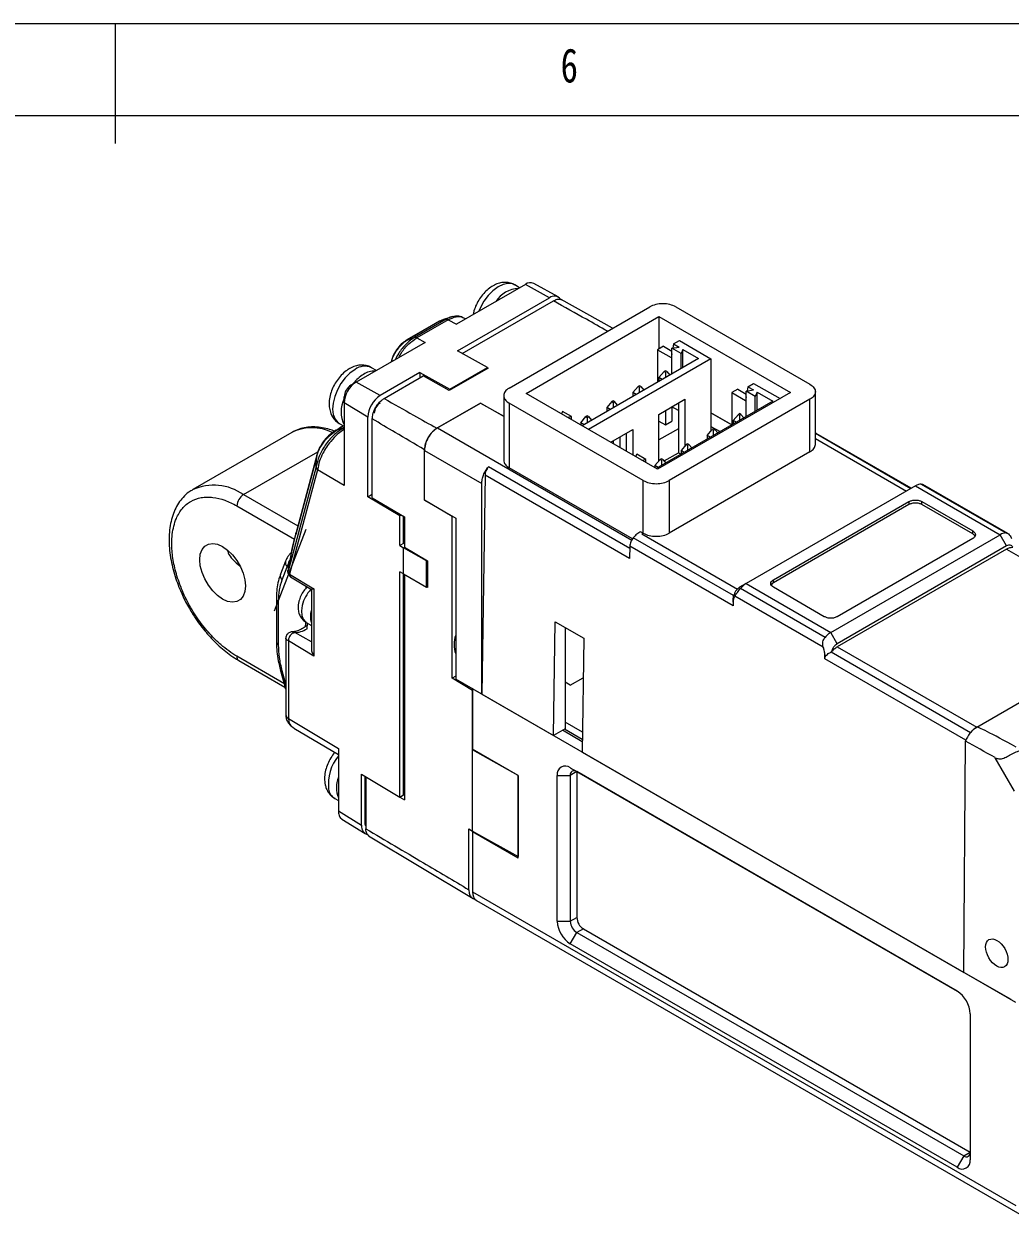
# Paper-space layout '시트2-ENG' of a CAD drawing. Header units: inches. Extents: x 0.2 to 16.3, y 0.2 to 11.5.
# Drawn here: x 10.04 to 12.149, y 8.952 to 11.496 of the extents above; entities that cross this region are included whole.
import ezdxf

# ---------------------------------------------------------------- set-up
doc = ezdxf.new("R2010")
doc.units = ezdxf.units.IN
doc.header["$MEASUREMENT"] = 0
doc.linetypes.add('CENTERX2', pattern=[0.8, 0.5, -0.1, 0.1, -0.1])
doc.layers.add('CENTER_LINE', color=7, linetype='CENTERX2')
doc.styles.add('SLDTEXTSTYLE3', font='TXT', dxfattribs={"width": 0.75})

psp = doc.layouts.new('시트2-ENG')

# ---------------------------------------------------------------- linework, layer by layer
at = {"color": 7, "linetype": 'Continuous', "lineweight": 18}
for p, q in [((16.3386, 11.4961), (0.1969, 11.4961)), ((10.2362, 11.2402), (10.2362, 11.4961)), ((16.1516, 11.2992), (0.3937, 11.2992)), ((11.1825, 10.9124), (11.1303, 10.9411)), ((11.1125, 10.9391), (10.9651, 10.854)), ((11.1001, 10.932), (11.0899, 10.9379)), ((11.164, 10.9104), (11.1125, 10.9391)), ((10.9677, 10.7971), (11.164, 10.9104)), ((10.9775, 10.7917), (11.1723, 10.9041)), ((11.0777, 10.7176), (11.3784, 10.8911)), ((11.2989, 10.8453), (11.1888, 10.9066)), ((11.434, 10.8911), (11.7208, 10.7256)), ((10.9428, 10.8646), (10.8757, 10.8258)), ((10.9477, 10.8637), (10.8807, 10.825)), ((10.9428, 10.8646), (10.929, 10.8603)), ((10.9511, 10.8685), (10.9376, 10.864)), ((10.9477, 10.8637), (10.9651, 10.854)), ((10.9565, 10.8703), (10.9527, 10.869)), ((10.9845, 10.8653), (10.9796, 10.868)), ((11.1139, 10.7063), (11.3978, 10.8703)), ((11.3978, 10.8703), (11.679, 10.7079)), ((11.3978, 10.8703), (11.3978, 10.8011)), ((10.9264, 10.8592), (10.8591, 10.8203)), ((10.929, 10.8603), (10.8619, 10.8216)), ((10.9341, 10.8628), (10.9261, 10.859)), ((10.898, 10.8153), (10.7506, 10.7302)), ((10.8619, 10.8216), (10.8757, 10.8258)), ((10.8807, 10.825), (10.898, 10.8153)), ((11.4292, 10.812), (11.4417, 10.8192)), ((11.4417, 10.8192), (11.5092, 10.7803)), ((11.0318, 10.7615), (10.9677, 10.7971)), ((11.4076, 10.8068), (11.3951, 10.7995)), ((11.3951, 10.7995), (11.4243, 10.7827)), ((11.3951, 10.7995), (11.3951, 10.7304)), ((11.4076, 10.8068), (11.4256, 10.7964)), ((11.4256, 10.7906), (11.4243, 10.7827)), ((11.4256, 10.8028), (11.441, 10.8052)), ((11.4452, 10.7915), (11.4256, 10.8028)), ((11.4256, 10.7481), (11.4256, 10.8028)), ((11.4292, 10.812), (11.4277, 10.8031)), ((11.4292, 10.812), (11.441, 10.8052)), ((11.4493, 10.8003), (11.4452, 10.7915)), ((11.4452, 10.7594), (11.4452, 10.7915)), ((11.4493, 10.8003), (11.4827, 10.7811)), ((11.4493, 10.7618), (11.4493, 10.8003)), ((10.8267, 10.7773), (10.8254, 10.7734)), ((10.8263, 10.7739), (10.8268, 10.7755)), ((11.4827, 10.7811), (11.2336, 10.6372)), ((11.5092, 10.7803), (11.2475, 10.6292)), ((11.5092, 10.7803), (11.5092, 10.626)), ((10.7939, 10.7552), (10.7836, 10.7611)), ((10.887, 10.7505), (10.8021, 10.7015)), ((10.8104, 10.6952), (10.894, 10.7434)), ((10.887, 10.7505), (10.951, 10.7149)), ((10.887, 10.7505), (10.887, 10.7394)), ((10.9496, 10.7121), (10.894, 10.7434)), ((11.0331, 10.7603), (10.9496, 10.7121)), ((10.951, 10.7149), (11.0318, 10.7615)), ((11.0318, 10.7615), (11.0318, 10.7595)), ((11.0318, 10.7611), (11.0331, 10.7603)), ((11.3978, 10.7401), (11.409, 10.7529)), ((11.4048, 10.7361), (11.3978, 10.7401)), ((11.3978, 10.7401), (11.3978, 10.732)), ((11.4118, 10.7545), (11.409, 10.7529)), ((11.409, 10.7529), (11.4118, 10.7513)), ((11.4145, 10.7529), (11.4118, 10.7545)), ((11.4118, 10.7513), (11.4145, 10.7529)), ((11.4118, 10.7513), (11.4118, 10.7401)), ((11.4145, 10.7529), (11.421, 10.7454)), ((10.7506, 10.7302), (10.7394, 10.7236)), ((10.8021, 10.7015), (10.7506, 10.7302)), ((10.951, 10.7149), (10.951, 10.7129)), ((11.3422, 10.7079), (11.3533, 10.7208)), ((11.3561, 10.7224), (11.3533, 10.7208)), ((11.3533, 10.7208), (11.3561, 10.7192)), ((11.3589, 10.7208), (11.3561, 10.7224)), ((11.3561, 10.7192), (11.3589, 10.7208)), ((11.3561, 10.7079), (11.3561, 10.7192)), ((11.3589, 10.7208), (11.3654, 10.7133)), ((11.5663, 10.7152), (11.5537, 10.7079)), ((11.5663, 10.7152), (11.5843, 10.7047)), ((11.5843, 10.7112), (11.5997, 10.7136)), ((11.6039, 10.6999), (11.5843, 10.7112)), ((11.5843, 10.6565), (11.5843, 10.7112)), ((11.5879, 10.7204), (11.5864, 10.7115)), ((11.5879, 10.7204), (11.6004, 10.7276)), ((11.5879, 10.7204), (11.5997, 10.7136)), ((11.6004, 10.7276), (11.6567, 10.6951)), ((10.725, 10.6859), (10.7252, 10.6989)), ((10.725, 10.6859), (10.725, 10.5091)), ((10.7756, 10.6557), (10.725, 10.6859)), ((10.9232, 10.6317), (11.0164, 10.6856)), ((11.0164, 10.6854), (10.9246, 10.6324)), ((11.0164, 10.6856), (11.0662, 10.6576)), ((11.0164, 10.6854), (11.0164, 10.6856)), ((11.0662, 10.6567), (11.0164, 10.6854)), ((11.0662, 10.7016), (11.0662, 10.5633)), ((11.3644, 10.5199), (11.0777, 10.6854)), ((11.0777, 10.6854), (11.0777, 10.5472)), ((11.3951, 10.544), (11.1139, 10.7063)), ((11.2976, 10.6886), (11.2865, 10.6758)), ((11.3004, 10.6903), (11.2976, 10.6886)), ((11.2976, 10.6886), (11.3004, 10.687)), ((11.3032, 10.6886), (11.3004, 10.6903)), ((11.3004, 10.687), (11.3032, 10.6886)), ((11.3004, 10.687), (11.3004, 10.6758)), ((11.3097, 10.6811), (11.3032, 10.6886)), ((11.3491, 10.7039), (11.3422, 10.7079)), ((11.3422, 10.7079), (11.3422, 10.6999)), ((11.6414, 10.6895), (11.3923, 10.5456)), ((11.679, 10.7079), (11.3951, 10.544)), ((11.3978, 10.6613), (11.4535, 10.6935)), ((11.7208, 10.6935), (11.4201, 10.5199)), ((11.4396, 10.6854), (11.4396, 10.6308)), ((11.4535, 10.6935), (11.4535, 10.5938)), ((11.5537, 10.7079), (11.583, 10.6911)), ((11.5537, 10.7079), (11.5537, 10.6388)), ((11.5843, 10.699), (11.583, 10.6911)), ((11.608, 10.7087), (11.6039, 10.6999)), ((11.6039, 10.6678), (11.6039, 10.6999)), ((11.608, 10.7087), (11.6414, 10.6895)), ((11.608, 10.6702), (11.608, 10.7087)), ((11.7208, 10.581), (11.7208, 10.6935)), ((11.7323, 10.5961), (11.7323, 10.7095)), ((11.1918, 10.6678), (11.1894, 10.6627)), ((11.2114, 10.6565), (11.1918, 10.6678)), ((11.2934, 10.6718), (11.2865, 10.6758)), ((11.2865, 10.6758), (11.2865, 10.6678)), ((11.3978, 10.5617), (11.3978, 10.6613)), ((11.4118, 10.6694), (11.4118, 10.6388)), ((11.4396, 10.6693), (11.4257, 10.6774)), ((11.4257, 10.6774), (11.4257, 10.6468)), ((11.5537, 10.6388), (11.5092, 10.6645)), ((11.5092, 10.6645), (11.5537, 10.6388)), ((11.5565, 10.6485), (11.5677, 10.6613)), ((11.5704, 10.6629), (11.5677, 10.6613)), ((11.5677, 10.6613), (11.5704, 10.6597)), ((11.5732, 10.6613), (11.5704, 10.6629)), ((11.5704, 10.6597), (11.5732, 10.6613)), ((11.5704, 10.6597), (11.5704, 10.6485)), ((11.5732, 10.6613), (11.5797, 10.6538)), ((10.7147, 10.6418), (10.725, 10.6359)), ((10.7756, 10.4852), (10.7756, 10.6557)), ((10.7853, 10.4827), (10.7853, 10.6516)), ((11.2026, 10.6551), (11.2114, 10.6565)), ((11.2114, 10.65), (11.2114, 10.6565)), ((11.2308, 10.6436), (11.2419, 10.6565)), ((11.2378, 10.6396), (11.2308, 10.6436)), ((11.2308, 10.6436), (11.2308, 10.6388)), ((11.2447, 10.6581), (11.2419, 10.6565)), ((11.2419, 10.6565), (11.2447, 10.6549)), ((11.2475, 10.6565), (11.2447, 10.6581)), ((11.2447, 10.6549), (11.2475, 10.6565)), ((11.2447, 10.6549), (11.2447, 10.6437)), ((11.2475, 10.6565), (11.254, 10.649)), ((11.3978, 10.6468), (11.4118, 10.6388)), ((11.4118, 10.6388), (11.4257, 10.6468)), ((11.5092, 10.6356), (11.5287, 10.6244)), ((11.5635, 10.6445), (11.5565, 10.6485)), ((11.5565, 10.6485), (11.5565, 10.6404)), ((10.6131, 10.6227), (10.4015, 10.5006)), ((10.6141, 10.6233), (10.6131, 10.6227)), ((10.7218, 10.6313), (10.7088, 10.6273)), ((11.2948, 10.6019), (11.3422, 10.6292)), ((11.3143, 10.6131), (11.3143, 10.5906)), ((11.3282, 10.6211), (11.3282, 10.5826)), ((11.3422, 10.6292), (11.3422, 10.5745)), ((11.4396, 10.6308), (11.3978, 10.6067)), ((11.4396, 10.6308), (11.4396, 10.5793)), ((11.5008, 10.6163), (11.512, 10.6292)), ((11.5078, 10.6123), (11.5008, 10.6163)), ((11.5008, 10.6163), (11.5008, 10.6083)), ((11.5148, 10.6308), (11.512, 10.6292)), ((11.512, 10.6292), (11.5148, 10.6276)), ((11.5175, 10.6292), (11.5148, 10.6308)), ((11.5148, 10.6276), (11.5175, 10.6292)), ((11.5148, 10.6163), (11.5148, 10.6276)), ((11.5175, 10.6292), (11.524, 10.6217)), ((11.9374, 10.5035), (11.7343, 10.6208)), ((10.8966, 10.4781), (10.8966, 10.5857)), ((10.8967, 10.5842), (11.0192, 10.5135)), ((10.8967, 10.4781), (10.8967, 10.5842)), ((11.3004, 10.6051), (11.3004, 10.5987)), ((11.4563, 10.597), (11.4452, 10.5842)), ((11.4521, 10.5802), (11.4452, 10.5842)), ((11.4452, 10.5842), (11.4452, 10.5762)), ((11.4591, 10.5986), (11.4563, 10.597)), ((11.4563, 10.597), (11.4591, 10.5954)), ((11.4619, 10.597), (11.4591, 10.5986)), ((11.4591, 10.5954), (11.4619, 10.597)), ((11.4591, 10.5954), (11.4591, 10.5842)), ((11.4684, 10.5895), (11.4619, 10.597)), ((10.6657, 10.5693), (10.6215, 10.4045)), ((10.6664, 10.5742), (10.6222, 10.4092)), ((10.6652, 10.5493), (10.6657, 10.5693)), ((10.667, 10.5735), (10.6657, 10.5693)), ((11.3505, 10.5762), (11.3481, 10.5711)), ((11.3701, 10.5649), (11.3505, 10.5762)), ((11.3613, 10.5635), (11.3701, 10.5649)), ((11.3701, 10.5584), (11.3701, 10.5649)), ((11.3895, 10.552), (11.4006, 10.5649)), ((11.4034, 10.5665), (11.4006, 10.5649)), ((11.4006, 10.5649), (11.4034, 10.5633)), ((11.4062, 10.5649), (11.4034, 10.5665)), ((11.4034, 10.5633), (11.4062, 10.5649)), ((11.4034, 10.5633), (11.4034, 10.552)), ((11.4062, 10.5649), (11.4127, 10.5574)), ((11.409, 10.5617), (11.4396, 10.5793)), ((11.7208, 10.581), (11.4201, 10.4074)), ((11.4396, 10.5793), (11.4451, 10.5761)), ((10.6652, 10.5493), (10.6051, 10.3263)), ((10.6684, 10.543), (10.6082, 10.32)), ((10.725, 10.5091), (10.6684, 10.543)), ((11.3412, 10.3951), (11.0777, 10.5472)), ((11.3964, 10.548), (11.3895, 10.552)), ((11.3895, 10.552), (11.3895, 10.5472)), ((11.0262, 10.5317), (11.0192, 10.0634)), ((11.0192, 10.0634), (11.0192, 10.5135)), ((11.3353, 10.3534), (11.0262, 10.5317)), ((11.3644, 10.4073), (11.3644, 10.5199)), ((11.4201, 10.5199), (11.4201, 10.4074)), ((11.9463, 10.5086), (11.5844, 10.2997)), ((11.9463, 10.5086), (12.1272, 10.4042)), ((11.9586, 10.5124), (12.1396, 10.408)), ((12.1436, 10.4068), (11.9619, 10.5117)), ((10.7756, 10.4852), (10.7853, 10.4908)), ((10.844, 10.4443), (10.7756, 10.4852)), ((10.7853, 10.4827), (10.854, 10.4421)), ((10.8966, 10.4781), (10.8967, 10.4782)), ((10.9557, 10.4431), (10.8966, 10.4781)), ((10.8967, 10.4781), (10.9636, 10.4395)), ((11.6428, 10.3078), (11.9323, 10.4749)), ((11.9323, 10.4685), (11.6428, 10.3013)), ((11.9323, 10.4749), (11.9323, 10.4685)), ((11.9602, 10.4749), (12.0688, 10.4122)), ((11.9602, 10.4685), (11.9602, 10.4749)), ((12.0688, 10.4058), (11.9602, 10.4685)), ((10.8471, 10.4461), (10.844, 10.4443)), ((10.844, 10.381), (10.844, 10.4443)), ((10.8522, 10.3857), (10.8522, 10.4431)), ((10.854, 10.4421), (10.854, 10.3778)), ((10.9565, 10.4436), (10.9557, 10.4431)), ((10.9557, 10.0975), (10.9557, 10.4431)), ((10.9636, 10.4395), (10.9636, 10.0955)), ((11.3589, 10.4104), (11.3644, 10.4073)), ((11.3644, 10.4074), (11.3616, 10.4058)), ((12.0688, 10.4058), (12.0688, 10.4122)), ((10.8522, 10.3857), (10.844, 10.381)), ((10.844, 10.381), (10.8522, 10.3761)), ((10.854, 10.3847), (10.8522, 10.3857)), ((11.5575, 10.274), (11.3431, 10.3977)), ((11.7653, 10.1953), (12.1272, 10.4042)), ((12.0688, 10.3961), (11.7792, 10.229)), ((12.1411, 10.3801), (11.7792, 10.1711)), ((12.1411, 10.3801), (12.1272, 10.4042)), ((10.6109, 10.3579), (10.6048, 10.3268)), ((10.611, 10.3601), (10.6052, 10.3309)), ((10.6111, 10.3606), (10.611, 10.3601)), ((10.8522, 10.3202), (10.8522, 10.3761)), ((10.9009, 10.348), (10.8522, 10.3761)), ((10.854, 10.3778), (10.9035, 10.3485)), ((11.3357, 10.3795), (11.3353, 10.3534)), ((11.5565, 10.252), (11.3357, 10.3795)), ((12.1411, 10.3736), (11.7792, 10.1647)), ((12.1411, 10.3736), (12.439, 10.2017)), ((10.5999, 10.3478), (10.5891, 10.3198)), ((10.5927, 10.3077), (10.6035, 10.3357)), ((10.9009, 10.348), (10.9027, 10.349)), ((10.9009, 10.292), (10.9009, 10.348)), ((10.9035, 10.3485), (10.9035, 10.2913)), ((10.6048, 10.3268), (10.6048, 10.3275)), ((10.6082, 10.32), (10.6605, 10.2887)), ((10.6104, 10.3142), (10.6551, 10.287)), ((10.8522, 10.3202), (10.844, 10.3251)), ((10.844, 9.8432), (10.844, 10.3251)), ((10.8522, 10.3202), (10.9009, 10.292)), ((10.8522, 9.848), (10.8522, 10.3202)), ((10.854, 10.3191), (10.854, 9.8378)), ((11.6428, 10.3013), (11.6428, 10.3078)), ((10.6434, 10.2941), (10.6434, 10.2895)), ((10.655, 10.2874), (10.655, 10.1615)), ((10.6605, 10.2887), (10.6605, 10.1444)), ((10.9009, 10.292), (10.9035, 10.2935)), ((10.9035, 10.2913), (10.9016, 10.2924)), ((11.5844, 10.2997), (11.5704, 10.2917)), ((11.753, 10.1848), (11.572, 10.2893)), ((11.5844, 10.2997), (11.7653, 10.1953)), ((11.7514, 10.229), (11.6428, 10.2917)), ((10.5803, 10.268), (10.5803, 10.1749)), ((10.5849, 10.1684), (10.5849, 10.2616)), ((11.5565, 10.2602), (11.5565, 10.2624)), ((11.5565, 10.2602), (11.5565, 10.252)), ((11.7493, 10.1639), (11.5602, 10.273)), ((10.6426, 10.2081), (10.6434, 10.2151)), ((10.6434, 10.2175), (10.6434, 10.2151)), ((10.6434, 10.2151), (10.6437, 10.2171)), ((10.6439, 10.2168), (10.655, 10.2103)), ((10.6459, 10.2031), (10.6464, 10.2033)), ((10.6462, 10.2154), (10.6461, 10.2099)), ((10.6464, 10.2033), (10.6467, 10.2151)), ((11.1723, 9.975), (11.176, 10.2182)), ((11.176, 10.2182), (11.2372, 10.1829)), ((11.1974, 10.2058), (11.1974, 9.9895)), ((10.6003, 10.1829), (10.6003, 10.0193)), ((10.6058, 10.1771), (10.6058, 10.0114)), ((10.6605, 10.1444), (10.6058, 10.1771)), ((10.9627, 10.1859), (10.9636, 10.1827)), ((11.2372, 10.1829), (11.2336, 9.9396)), ((11.7792, 10.1711), (11.7653, 10.1953)), ((12.0771, 9.9928), (12.439, 10.2017)), ((11.7662, 10.1535), (12.0641, 9.9815)), ((11.7792, 10.1647), (12.0771, 9.9928)), ((10.4999, 10.1352), (10.5986, 10.0783)), ((11.7523, 10.139), (11.7525, 10.147)), ((11.7525, 10.147), (11.7563, 10.147)), ((10.5886, 10.1158), (10.5994, 10.0753)), ((10.9636, 10.102), (10.9557, 10.0975)), ((10.5994, 10.0753), (10.6003, 10.0733)), ((10.9997, 10.0714), (10.9557, 10.0975)), ((11.0192, 10.0634), (10.9636, 10.0955)), ((10.9998, 10.0746), (10.9997, 10.0746)), ((11.2085, 10.0826), (11.1974, 10.089)), ((11.2085, 10.0826), (11.236, 10.0984)), ((12.1606, 9.4044), (10.9997, 10.0746)), ((10.9997, 10.0746), (10.9997, 9.946)), ((10.9997, 9.9444), (10.9997, 10.0714)), ((11.0192, 10.0634), (11.1723, 9.975)), ((12.0771, 9.9928), (12.1871, 10.0562)), ((10.6058, 10.0114), (10.7127, 9.9475)), ((11.2342, 9.9825), (11.1974, 10.0038)), ((10.6161, 9.9923), (10.6179, 9.9912)), ((10.6178, 9.991), (10.7127, 9.9343)), ((11.1974, 9.9895), (11.1723, 9.975)), ((11.2339, 9.9618), (11.1917, 9.9862)), ((11.234, 9.9666), (11.1959, 9.9886)), ((12.0616, 9.978), (12.0641, 9.9815)), ((10.7127, 9.9475), (10.7127, 9.8142)), ((12.0493, 9.4688), (12.053, 9.9627)), ((11.0972, 9.8897), (10.9997, 9.946)), ((11.0011, 9.9452), (10.9997, 9.9444)), ((10.9997, 9.7708), (10.9997, 9.9444)), ((11.097, 9.8897), (10.9997, 9.9444)), ((11.2336, 9.9396), (12.0493, 9.4688)), ((12.1579, 9.8564), (12.1168, 9.9276)), ((11.2085, 9.9058), (12.0353, 9.4285)), ((11.2085, 9.9058), (11.2225, 9.8978)), ((11.2225, 9.8978), (11.2085, 9.8897)), ((12.0357, 9.4283), (11.2225, 9.8978)), ((11.2225, 9.8978), (11.2225, 9.5859)), ((10.7619, 9.8923), (10.844, 9.8432)), ((10.7619, 9.7837), (10.7619, 9.8923)), ((10.7701, 9.7883), (10.7701, 9.8874)), ((10.7715, 9.8866), (10.772, 9.8863)), ((10.7715, 9.8866), (10.7715, 9.7757)), ((10.7715, 9.8866), (10.7715, 9.8866)), ((11.0971, 9.8898), (11.097, 9.8897)), ((11.097, 9.8897), (11.097, 9.7161)), ((11.0972, 9.7129), (11.0972, 9.8897)), ((11.1807, 9.5779), (11.1807, 9.8897)), ((11.1807, 9.8897), (11.2085, 9.8897)), ((11.2085, 9.8897), (11.2085, 9.5779)), ((10.844, 9.8432), (10.8522, 9.848)), ((10.854, 9.8469), (10.8522, 9.848)), ((10.705, 9.8405), (10.7127, 9.836)), ((10.8444, 9.8435), (10.854, 9.8378)), ((10.7127, 9.8142), (10.7619, 9.7837)), ((10.7204, 9.7964), (10.7697, 9.7659)), ((10.9915, 9.7757), (10.9997, 9.7708)), ((10.9915, 9.6455), (10.9915, 9.7757)), ((10.9997, 9.7708), (11.097, 9.7161)), ((10.9997, 9.7708), (10.9997, 9.7692)), ((11.0012, 9.77), (10.9997, 9.7692)), ((10.7772, 9.7605), (11.0007, 9.6269)), ((11.0972, 9.7129), (10.9997, 9.7692)), ((10.9997, 9.7692), (10.9997, 9.6406)), ((11.0972, 9.7162), (11.097, 9.7161)), ((10.9997, 9.6406), (12.1606, 8.9704)), ((11.0079, 9.6226), (12.1695, 8.952)), ((11.1807, 9.5779), (11.2085, 9.5779)), ((11.2085, 9.5779), (11.2225, 9.5859)), ((11.2085, 9.5297), (11.2225, 9.5538)), ((11.2364, 9.5618), (11.2225, 9.5538)), ((11.2225, 9.5538), (12.0493, 9.0765)), ((11.2364, 9.5618), (12.0632, 9.0845)), ((12.0353, 9.0524), (11.2085, 9.5297)), ((12.1511, 9.411), (12.0493, 9.4688)), ((12.0632, 9.3803), (12.0632, 9.0685)), ((12.0493, 9.0765), (12.0632, 9.0845)), ((12.0493, 9.0765), (12.0353, 9.0524))]:
    psp.add_line(p, q, dxfattribs=at)
at = {"color": 8, "linetype": 'Continuous', "lineweight": 18}
for p, q in [((10.929, 10.8603), (10.9342, 10.8626)), ((10.8597, 10.8201), (10.8619, 10.8216)), ((10.7088, 10.6273), (10.7233, 10.6368)), ((10.7088, 10.6273), (10.7059, 10.6254)), ((10.725, 10.6335), (10.7218, 10.6313)), ((10.9246, 10.6324), (11.3397, 10.3928)), ((11.7323, 10.621), (11.9365, 10.503)), ((11.7323, 10.6097), (11.9268, 10.4974)), ((10.5098, 10.4898), (10.6686, 10.5816)), ((11.3356, 10.3749), (11.0333, 10.5495)), ((10.5098, 10.4898), (10.6259, 10.4228)), ((10.4959, 10.4657), (10.6187, 10.3948)), ((11.3616, 10.4058), (11.5658, 10.2879)), ((10.6035, 10.3357), (10.6059, 10.3343)), ((10.655, 10.1754), (10.6195, 10.1949)), ((10.5965, 10.0862), (10.4959, 10.1443)), ((12.0539, 9.9649), (11.7523, 10.139)), ((10.6003, 10.0849), (10.5927, 10.1134)), ((10.7715, 9.7875), (10.7701, 9.7883))]:
    psp.add_line(p, q, dxfattribs=at)
at = {"color": 8, "linetype": 'Continuous', "lineweight": 18, "flags": 128}
for points in [[(11.0899, 10.9379), (11.0847, 10.9401), (11.0753, 10.9411), (11.0649, 10.9389), (11.0541, 10.9337), (11.0432, 10.9257), (11.0331, 10.9153), (11.024, 10.9031), (11.0165, 10.8896), (11.0131, 10.8818)], [(10.7484, 10.7573), (10.7376, 10.7494), (10.7274, 10.7392), (10.7182, 10.727), (10.7106, 10.7136), (10.705, 10.6996), (10.7015, 10.6856), (10.7005, 10.6725), (10.7019, 10.6608), (10.7056, 10.6511), (10.7116, 10.644), (10.7147, 10.6418)], [(10.6215, 10.4045), (10.6218, 10.4073), (10.6222, 10.4092)], [(10.611, 10.3601), (10.6109, 10.3596), (10.6109, 10.3579)], [(10.6355, 10.2531), (10.6337, 10.2418), (10.6344, 10.2317), (10.6373, 10.2235), (10.6424, 10.2177), (10.6439, 10.2168)], [(10.5927, 10.1134), (10.5908, 10.1139), (10.5895, 10.1145), (10.5887, 10.1154), (10.5886, 10.1157)], [(10.6003, 10.0741), (10.5995, 10.075), (10.5994, 10.0753)]]:
    psp.add_lwpolyline(points, dxfattribs=at)
at = {"color": 7, "linetype": 'Continuous', "lineweight": 18, "flags": 128}
psp.add_lwpolyline([(10.514, 10.2946), (10.5127, 10.2827), (10.5091, 10.2729), (10.5033, 10.2656), (10.4956, 10.2612), (10.4864, 10.2598), (10.4761, 10.2616), (10.4652, 10.2664), (10.4544, 10.2741), (10.4441, 10.2842), (10.4349, 10.2962), (10.4271, 10.3096), (10.4213, 10.3236), (10.4177, 10.3376), (10.4165, 10.3508), (10.4177, 10.3626), (10.4213, 10.3724), (10.4271, 10.3797), (10.4349, 10.3842), (10.4441, 10.3856), (10.4544, 10.3838), (10.4652, 10.3789), (10.4761, 10.3713), (10.4864, 10.3612), (10.4956, 10.3491), (10.5033, 10.3358), (10.5091, 10.3217), (10.5127, 10.3078), (10.514, 10.2946)], dxfattribs=at)
at = {"color": 7, "linetype": 'Continuous', "lineweight": 18}
for centre, radius, start, end in [((11.1231, 10.9243), 0.0183, 66.728, 125.5268), ((11.1021, 10.8671), 0.0637, 93.9771, 146.0175), ((11.1744, 10.8979), 0.0163, 35.3405, 129.6042), ((10.8152, 10.6689), 0.0919, 121.9731, 140.3197), ((10.7896, 10.7125), 0.0414, 87.3934, 123.863), ((10.7805, 10.6834), 0.0556, 122.6055, 177.3945), ((10.7561, 10.6975), 0.031, 122.6055, 177.3945), ((10.7811, 10.6667), 0.0627, 153.1978, 206.5249), ((10.8331, 10.653), 0.0575, 122.6055, 177.3945), ((10.817, 10.6624), 0.0276, 122.6055, 177.3945), ((11.731, 10.6149), 0.00679, 60.1516, 78.6073), ((10.5261, 10.4644), 0.0303, 122.6055, 177.3945), ((12.1406, 10.3825), 0.0255, 92.431, 121.7531), ((10.6137, 10.3266), 0.00862, 181.664, 230.3258), ((11.6099, 10.2571), 0.0497, 120.8988, 139.6361), ((10.6973, 10.2291), 0.0443, 163.2288, 196.8071), ((11.0192, 10.1695), 0.0591, 160.5443, 199.4557), ((12.1097, 9.9419), 0.0604, 122.6398, 159.803), ((11.1977, 9.8925), 0.0172, 50.7967, 189.214), ((11.217, 9.8911), 0.0086, 50.7967, 189.214), ((10.7727, 9.8638), 0.0639, 159.8887, 200.1113), ((11.019, 9.6384), 0.0194, 173.7012, 234.9867), ((11.2411, 9.5807), 0.0605, 182.6055, 237.3945), ((11.2388, 9.5793), 0.0303, 182.6055, 237.3945), ((11.2527, 9.5873), 0.0303, 182.6055, 237.3945), ((12.0027, 9.3775), 0.0605, 2.6055, 57.3945), ((12.0547, 9.0832), 0.0086, 230.7967, 9.214), ((12.0462, 9.0657), 0.0172, 230.7967, 9.214)]:
    psp.add_arc(centre, radius, start, end, dxfattribs=at)
at = {"color": 8, "linetype": 'Continuous', "lineweight": 18}
for centre, radius, start, end in [((10.7692, 10.7299), 0.0344, 65.2517, 127.2288), ((10.6563, 10.5361), 0.0968, 63.5411, 115.8667), ((10.4463, 10.4001), 0.1099, 54.7162, 114.2286), ((10.6107, 10.3444), 0.0113, 161.5178, 230.0807), ((10.6, 10.3164), 0.0114, 162.8112, 229.9982), ((10.715, 10.2325), 0.0822, 137.8755, 165.5142), ((10.5882, 10.2688), 0.00797, 186.8444, 245.5244), ((10.5882, 10.1757), 0.00792, 185.6948, 245.6253), ((10.5058, 10.1433), 0.00994, 174.4465, 233.5385), ((10.61, 10.0202), 0.00975, 185.362, 244.6121), ((10.7871, 9.8713), 0.0958, 140.9313, 186.4994), ((10.7202, 9.8647), 0.0287, 188.558, 237.8961)]:
    psp.add_arc(centre, radius, start, end, dxfattribs=at)
at = {"color": 7, "linetype": 'Continuous', "lineweight": 18}
for centre, major_axis, ratio, start_param, end_param in [((15.2671, 8.1191), (3.1901, -1.8736), 0.007557, 2.915028, 3.137304), ((14.855, 8.357), (3.2178, -1.8259), 0.007622, 2.59292, 2.631892), ((10.7898, 9.7998), (0.0197, 0.0341), 0.577206, 2.356266, 3.411474)]:
    psp.add_ellipse(centre, major_axis=major_axis, ratio=ratio, start_param=start_param, end_param=end_param, dxfattribs=at)
psp.add_ellipse((12.1201, 9.5097), major_axis=(-0.0167, 0.029), ratio=0.587458, dxfattribs=at)
for points, knots in [([(11.0895, 10.9377), (11.0882, 10.9385), (11.084, 10.9413), (11.0754, 10.9433), (11.0648, 10.9436), (11.054, 10.9413), (11.0434, 10.9366), (11.0329, 10.9295), (11.0231, 10.92), (11.0143, 10.9087), (11.0074, 10.896), (11.0027, 10.8845), (11.0014, 10.8774), (11.0009, 10.8747)], [0, 0, 0, 0, 0.037535, 0.128217, 0.21691, 0.307626, 0.403641, 0.506202, 0.613178, 0.720725, 0.828351, 0.937059, 1, 1, 1, 1]), ([(11.1723, 10.9041), (11.1751, 10.9054), (11.1808, 10.9079), (11.1868, 10.908), (11.1892, 10.9061), (11.1897, 10.9057)], [0, 0, 0, 0, 0.436701, 0.873404, 1, 1, 1, 1]), ([(10.9342, 10.8626), (10.9351, 10.8631), (10.9364, 10.8638), (10.9374, 10.8639), (10.9377, 10.8639)], [0, 0, 0, 0, 0.763439, 1, 1, 1, 1]), ([(10.9757, 10.8689), (10.9738, 10.8698), (10.9681, 10.8725), (10.9607, 10.871), (10.9556, 10.87)], [0, 0, 0, 0, 0.321883, 1, 1, 1, 1]), ([(10.8598, 10.8207), (10.8564, 10.8185), (10.8491, 10.8138), (10.8388, 10.8027), (10.8315, 10.791), (10.8272, 10.7806), (10.8263, 10.7753), (10.8258, 10.7726)], [0, 0, 0, 0, 0.20444, 0.43169, 0.692093, 0.838771, 1, 1, 1, 1]), ([(10.7834, 10.7609), (10.7823, 10.7616), (10.7782, 10.7644), (10.7698, 10.7664), (10.7591, 10.7669), (10.7481, 10.7647), (10.7404, 10.7613), (10.7362, 10.7589), (10.7356, 10.7586)], [0, 0, 0, 0, 0.079443, 0.294604, 0.504619, 0.718928, 0.961855, 1, 1, 1, 1]), ([(10.7356, 10.7586), (10.7335, 10.7572), (10.7275, 10.7534), (10.7187, 10.7453), (10.7097, 10.7343), (10.7023, 10.7218), (10.6968, 10.7085), (10.6934, 10.6946), (10.6926, 10.6812), (10.6944, 10.669), (10.6984, 10.6584), (10.7046, 10.6497), (10.7104, 10.644), (10.7144, 10.6423), (10.7152, 10.6419)], [0, 0, 0, 0, 0.056892, 0.153605, 0.250342, 0.347086, 0.444603, 0.543877, 0.646315, 0.736183, 0.820471, 0.900899, 0.979607, 1, 1, 1, 1]), ([(10.7853, 10.6516), (10.7855, 10.655), (10.7861, 10.6619), (10.7904, 10.6731), (10.7968, 10.6834), (10.8039, 10.6909), (10.8086, 10.694), (10.8104, 10.6952)], [0, 0, 0, 0, 0.214702, 0.429404, 0.644089, 0.858766, 1, 1, 1, 1]), ([(10.8104, 10.6952), (10.8315, 10.6834), (10.8691, 10.6622), (10.9067, 10.641), (10.9232, 10.6317)], [0, 0, 0, 0, 0.560004, 1, 1, 1, 1]), ([(10.7051, 10.6253), (10.7014, 10.6267), (10.6924, 10.6301), (10.6782, 10.6332), (10.6626, 10.6349), (10.6472, 10.6343), (10.6323, 10.6312), (10.6212, 10.6274), (10.6157, 10.6239), (10.6144, 10.6231)], [0, 0, 0, 0, 0.115068, 0.279049, 0.44403, 0.610131, 0.777996, 0.949118, 1, 1, 1, 1]), ([(10.7228, 10.6372), (10.7212, 10.636), (10.715, 10.6313), (10.7091, 10.6279), (10.7047, 10.6253)], [0, 0, 0, 0, 0.254513, 1, 1, 1, 1]), ([(10.8966, 10.5857), (10.8758, 10.598), (10.8387, 10.62), (10.8016, 10.642), (10.7853, 10.6516)], [0, 0, 0, 0, 0.560005, 1, 1, 1, 1]), ([(10.7218, 10.6313), (10.7152, 10.6267), (10.702, 10.6176), (10.684, 10.5957), (10.6703, 10.5716), (10.6669, 10.5567), (10.6652, 10.5493)], [0, 0, 0, 0, 0.2502245, 0.5000044, 0.7497637, 1, 1, 1, 1]), ([(10.6657, 10.5693), (10.6672, 10.5746), (10.6702, 10.585), (10.6794, 10.5996), (10.688, 10.6101), (10.6972, 10.6195), (10.7043, 10.6242), (10.7088, 10.6273)], [0, 0, 0, 0, 0.256012, 0.50256, 0.638236, 0.766006, 1, 1, 1, 1]), ([(10.7067, 10.6264), (10.7028, 10.6239), (10.6944, 10.6185), (10.6823, 10.6059), (10.6735, 10.5928), (10.6681, 10.5811), (10.6667, 10.5752), (10.666, 10.5722)], [0, 0, 0, 0, 0.206748, 0.436121, 0.696813, 0.842091, 1, 1, 1, 1]), ([(10.9232, 10.6317), (10.9202, 10.6296), (10.9142, 10.6255), (10.9063, 10.6156), (10.9003, 10.6044), (10.8971, 10.5939), (10.8968, 10.588), (10.8966, 10.5857)], [0, 0, 0, 0, 0.214702, 0.429406, 0.644091, 0.858768, 1, 1, 1, 1]), ([(10.6652, 10.5493), (10.6653, 10.5488), (10.6653, 10.5477), (10.666, 10.5463), (10.6669, 10.5448), (10.6677, 10.5436), (10.6682, 10.5431), (10.6684, 10.543)], [0, 0, 0, 0, 0.249886, 0.499926, 0.747959, 0.907794, 1, 1, 1, 1]), ([(11.9586, 10.5124), (11.9599, 10.5124), (11.9613, 10.5124), (11.9618, 10.5117), (11.9619, 10.5117)], [0, 0, 0, 0, 0.944707, 1, 1, 1, 1]), ([(10.4013, 10.5), (10.3985, 10.4985), (10.391, 10.4942), (10.3809, 10.4846), (10.3709, 10.4718), (10.363, 10.4574), (10.357, 10.4413), (10.353, 10.4238), (10.3509, 10.4051), (10.3507, 10.3855), (10.3524, 10.3654), (10.3558, 10.3451), (10.3607, 10.325), (10.3667, 10.306), (10.373, 10.2895), (10.3795, 10.2747), (10.3863, 10.2607), (10.3916, 10.2512), (10.3943, 10.2464)], [0, 0, 0, 0, 0.041755, 0.115248, 0.183621, 0.253019, 0.323213, 0.393765, 0.464254, 0.534345, 0.603756, 0.672193, 0.738981, 0.802264, 0.859356, 0.901825, 0.949636, 1, 1, 1, 1]), ([(10.4959, 10.1443), (10.49, 10.1479), (10.4784, 10.1551), (10.4611, 10.1689), (10.4411, 10.188), (10.419, 10.214), (10.3967, 10.2477), (10.3816, 10.278), (10.3721, 10.3024), (10.3645, 10.3258), (10.3583, 10.3541), (10.3561, 10.3823), (10.3574, 10.4051), (10.3607, 10.4231), (10.3672, 10.4425), (10.3786, 10.4614), (10.3967, 10.4767), (10.4153, 10.4834), (10.4317, 10.485), (10.4482, 10.4841), (10.4696, 10.4793), (10.4871, 10.4703), (10.4959, 10.4657)], [0, 0, 0, 0, 0.040136, 0.079945, 0.120066, 0.184354, 0.250008, 0.315661, 0.34783, 0.380032, 0.439999, 0.5, 0.540114, 0.579922, 0.620066, 0.684355, 0.750008, 0.815661, 0.84783, 0.880033, 0.939991, 1, 1, 1, 1]), ([(10.6223, 10.4096), (10.6204, 10.4022), (10.6166, 10.3874), (10.613, 10.3695), (10.6111, 10.3606)], [0, 0, 0, 0, 0.500641, 1, 1, 1, 1]), ([(12.0734, 10.401), (12.0733, 10.4014), (12.0728, 10.4032), (12.0705, 10.4046), (12.0688, 10.4058)], [0, 0, 0, 0, 0.206838, 1, 1, 1, 1]), ([(12.1396, 10.408), (12.1408, 10.4078), (12.1434, 10.4074), (12.147, 10.4042), (12.1496, 10.4002), (12.1509, 10.3972), (12.1514, 10.396)], [0, 0, 0, 0, 0.270501, 0.54064, 0.820446, 1, 1, 1, 1]), ([(10.6109, 10.3579), (10.6127, 10.3665), (10.6162, 10.3836), (10.6198, 10.3976), (10.6215, 10.4045)], [0, 0, 0, 0, 0.504153, 1, 1, 1, 1]), ([(12.1541, 10.3774), (12.1535, 10.3785), (12.1522, 10.3806), (12.1491, 10.3821), (12.1453, 10.3821), (12.1425, 10.3807), (12.1411, 10.3801)], [0, 0, 0, 0, 0.250117, 0.500156, 0.750117, 1, 1, 1, 1]), ([(10.4758, 10.3705), (10.4762, 10.3688), (10.4778, 10.3619), (10.4868, 10.3502), (10.4969, 10.3419), (10.5022, 10.3375)], [0, 0, 0, 0, 0.135206, 0.543251, 1, 1, 1, 1]), ([(10.6121, 10.3667), (10.6108, 10.3651), (10.6082, 10.3621), (10.6048, 10.3572), (10.6019, 10.3524), (10.6006, 10.3495), (10.6, 10.3479)], [0, 0, 0, 0, 0.244288, 0.492398, 0.744267, 1, 1, 1, 1]), ([(10.5893, 10.3196), (10.5885, 10.3176), (10.5856, 10.3107), (10.5827, 10.2974), (10.5805, 10.2821), (10.5805, 10.2719), (10.5805, 10.2679)], [0, 0, 0, 0, 0.130785, 0.46034, 0.789264, 1, 1, 1, 1]), ([(10.6047, 10.3243), (10.6046, 10.3246), (10.6044, 10.3254), (10.6046, 10.3262), (10.6048, 10.3268)], [0, 0, 0, 0, 0.312054, 1, 1, 1, 1]), ([(10.6046, 10.3243), (10.6047, 10.3236), (10.605, 10.3221), (10.606, 10.3198), (10.6074, 10.3175), (10.6092, 10.3156), (10.6108, 10.3143), (10.6118, 10.3138), (10.612, 10.3138)], [0, 0, 0, 0, 0.172719, 0.356783, 0.549204, 0.746378, 0.944678, 1, 1, 1, 1]), ([(10.6051, 10.3263), (10.6051, 10.3263), (10.605, 10.3261), (10.6049, 10.3259), (10.6048, 10.3259), (10.6048, 10.3262), (10.6048, 10.3266), (10.6048, 10.3268)], [0, 0, 0, 0, 0.107272, 0.216266, 0.463262, 0.73307, 1, 1, 1, 1]), ([(10.6082, 10.32), (10.6083, 10.3187), (10.6084, 10.3168), (10.6093, 10.315), (10.61, 10.3145), (10.6104, 10.3142)], [0, 0, 0, 0, 0.474028, 0.741263, 1, 1, 1, 1]), ([(10.6461, 10.2925), (10.6436, 10.2898), (10.6383, 10.2842), (10.6321, 10.2737), (10.6296, 10.2658), (10.6284, 10.2618)], [0, 0, 0, 0, 0.309953, 0.645057, 1, 1, 1, 1]), ([(10.6605, 10.2887), (10.6605, 10.2887), (10.6593, 10.2882), (10.657, 10.2873), (10.6551, 10.2867), (10.6551, 10.2871), (10.6552, 10.2871)], [0, 0, 0, 0, 0.0106699, 0.3972726, 0.9585798, 1, 1, 1, 1]), ([(11.5704, 10.2917), (11.5691, 10.2907), (11.5663, 10.2889), (11.5625, 10.2845), (11.5594, 10.2794), (11.5581, 10.2758), (11.5575, 10.274)], [0, 0, 0, 0, 0.249826, 0.499768, 0.749826, 1, 1, 1, 1]), ([(11.5602, 10.273), (11.561, 10.2742), (11.5624, 10.2765), (11.5654, 10.2808), (11.5686, 10.2852), (11.5709, 10.2879), (11.572, 10.2893)], [0, 0, 0, 0, 0.268331, 0.522065, 0.764688, 1, 1, 1, 1]), ([(11.6428, 10.3013), (11.641, 10.3002), (11.6388, 10.2987), (11.6383, 10.2969), (11.6382, 10.2965)], [0, 0, 0, 0, 0.793162, 1, 1, 1, 1]), ([(10.6284, 10.2618), (10.6279, 10.2595), (10.6266, 10.2535), (10.6266, 10.2442), (10.6288, 10.2343), (10.6334, 10.2258), (10.6386, 10.2198), (10.6428, 10.2177), (10.6441, 10.217)], [0, 0, 0, 0, 0.133766, 0.345656, 0.542292, 0.72876, 0.911223, 1, 1, 1, 1]), ([(11.5565, 10.2624), (11.5566, 10.2642), (11.5566, 10.2684), (11.5572, 10.272), (11.5575, 10.274)], [0, 0, 0, 0, 0.453789, 1, 1, 1, 1]), ([(11.5602, 10.273), (11.5591, 10.2711), (11.5571, 10.2676), (11.5567, 10.2626), (11.5565, 10.2602)], [0, 0, 0, 0, 0.523313, 1, 1, 1, 1]), ([(10.3943, 10.2464), (10.3987, 10.239), (10.405, 10.2286), (10.4152, 10.2141), (10.4243, 10.2021), (10.4357, 10.1886), (10.4481, 10.1754), (10.4615, 10.1628), (10.4758, 10.1512), (10.4887, 10.1419), (10.4968, 10.1372), (10.5, 10.1354)], [0, 0, 0, 0, 0.157173, 0.221011, 0.326564, 0.435508, 0.551712, 0.672212, 0.795871, 0.921823, 1, 1, 1, 1]), ([(10.6437, 10.2088), (10.6408, 10.2068), (10.6344, 10.2025), (10.6253, 10.1985), (10.6181, 10.1967), (10.6145, 10.1965), (10.6132, 10.1965)], [0, 0, 0, 0, 0.249322, 0.541366, 0.831709, 1, 1, 1, 1]), ([(10.6195, 10.1949), (10.6237, 10.1953), (10.6322, 10.1961), (10.6414, 10.2008), (10.6459, 10.2031)], [0, 0, 0, 0, 0.5, 1, 1, 1, 1]), ([(10.647, 10.2113), (10.6464, 10.2108), (10.6453, 10.2098), (10.6442, 10.2091), (10.6437, 10.2088)], [0, 0, 0, 0, 0.510086, 1, 1, 1, 1]), ([(10.6464, 10.2033), (10.6464, 10.2056), (10.6464, 10.2084), (10.6462, 10.2096), (10.6461, 10.2099)], [0, 0, 0, 0, 0.804617, 1, 1, 1, 1]), ([(10.614, 10.1965), (10.6128, 10.1964), (10.6104, 10.1962), (10.6072, 10.1949), (10.6047, 10.1931), (10.6024, 10.1905), (10.6009, 10.1874), (10.6002, 10.1846), (10.6003, 10.1833), (10.6003, 10.1831)], [0, 0, 0, 0, 0.166794, 0.328217, 0.477563, 0.609662, 0.80982, 0.965463, 1, 1, 1, 1]), ([(10.6153, 10.1936), (10.6141, 10.1927), (10.6116, 10.191), (10.6084, 10.1866), (10.6062, 10.1817), (10.6059, 10.1786), (10.6058, 10.1771)], [0, 0, 0, 0, 0.25, 0.5, 0.75, 1, 1, 1, 1]), ([(10.6153, 10.1936), (10.6161, 10.194), (10.6175, 10.1947), (10.6189, 10.1949), (10.6195, 10.1949)], [0, 0, 0, 0, 0.5237, 1, 1, 1, 1]), ([(11.7493, 10.1639), (11.7488, 10.1658), (11.7478, 10.1695), (11.7482, 10.1753), (11.7499, 10.1806), (11.7519, 10.1834), (11.753, 10.1848)], [0, 0, 0, 0, 0.268398, 0.522178, 0.764747, 1, 1, 1, 1]), ([(11.7653, 10.1953), (11.7632, 10.1939), (11.7589, 10.1911), (11.7549, 10.1869), (11.753, 10.1848)], [0, 0, 0, 0, 0.500008, 1, 1, 1, 1]), ([(10.5805, 10.1748), (10.5805, 10.1726), (10.5803, 10.1644), (10.5818, 10.1494), (10.5845, 10.1318), (10.5875, 10.1205), (10.5887, 10.1158)], [0, 0, 0, 0, 0.117411, 0.4444646, 0.7663954, 1, 1, 1, 1]), ([(10.6551, 10.1615), (10.6552, 10.1598), (10.6554, 10.1549), (10.6578, 10.1491), (10.6599, 10.1453), (10.6605, 10.1444), (10.6605, 10.1444)], [0, 0, 0, 0, 0.304306, 0.842727, 0.990669, 1, 1, 1, 1]), ([(11.7525, 10.147), (11.7524, 10.1496), (11.7522, 10.155), (11.7503, 10.1608), (11.7493, 10.1639)], [0, 0, 0, 0, 0.479315, 1, 1, 1, 1]), ([(11.7563, 10.147), (11.7574, 10.148), (11.7603, 10.1506), (11.764, 10.1524), (11.7662, 10.1535)], [0, 0, 0, 0, 0.395708, 1, 1, 1, 1]), ([(11.7792, 10.1711), (11.7778, 10.1702), (11.7751, 10.1683), (11.7713, 10.164), (11.7681, 10.1589), (11.7669, 10.1553), (11.7663, 10.1535)], [0, 0, 0, 0, 0.249883, 0.499844, 0.749883, 1, 1, 1, 1]), ([(11.7523, 10.139), (11.7525, 10.1405), (11.753, 10.1434), (11.7552, 10.1458), (11.7563, 10.147)], [0, 0, 0, 0, 0.48427, 1, 1, 1, 1]), ([(10.6004, 10.0189), (10.6006, 10.0164), (10.601, 10.0108), (10.6046, 10.0031), (10.6103, 9.9961), (10.6153, 9.9927), (10.6178, 9.9911)], [0, 0, 0, 0, 0.2212657, 0.479283, 0.7396894, 1, 1, 1, 1]), ([(10.7052, 9.9388), (10.7043, 9.9379), (10.7003, 9.9335), (10.6946, 9.924), (10.6883, 9.911), (10.6844, 9.8972), (10.6826, 9.8832), (10.6839, 9.8743), (10.6845, 9.8698)], [0, 0, 0, 0, 0.050631, 0.236099, 0.422466, 0.611635, 0.806152, 1, 1, 1, 1]), ([(12.1168, 9.9276), (12.1192, 9.9266), (12.1241, 9.9244), (12.1329, 9.9256), (12.1424, 9.9301), (12.1531, 9.936), (12.1629, 9.9408), (12.1687, 9.9426), (12.1708, 9.9432)], [0, 0, 0, 0, 0.154072, 0.309207, 0.488335, 0.671502, 0.878231, 1, 1, 1, 1]), ([(10.6845, 9.8698), (10.6852, 9.8671), (10.6869, 9.8609), (10.6917, 9.8523), (10.6978, 9.845), (10.7029, 9.8421), (10.705, 9.8409)], [0, 0, 0, 0, 0.226711, 0.522877, 0.808984, 1, 1, 1, 1]), ([(10.7127, 9.8142), (10.713, 9.8107), (10.7137, 9.8039), (10.717, 9.7981), (10.72, 9.797), (10.7206, 9.7968)], [0, 0, 0, 0, 0.4501153, 0.8894192, 1, 1, 1, 1]), ([(10.7715, 9.7817), (10.7712, 9.7823), (10.7702, 9.7841), (10.7702, 9.7866), (10.7701, 9.7883)], [0, 0, 0, 0, 0.351562, 1, 1, 1, 1]), ([(10.7715, 9.7757), (10.8126, 9.7514), (10.8859, 9.7081), (10.9592, 9.6647), (10.9915, 9.6455)], [0, 0, 0, 0, 0.560004, 1, 1, 1, 1]), ([(10.7789, 9.76), (10.7776, 9.7607), (10.7744, 9.7626), (10.772, 9.7685), (10.7716, 9.7736), (10.7715, 9.7757)], [0, 0, 0, 0, 0.277214, 0.713182, 1, 1, 1, 1]), ([(10.9915, 9.6455), (10.9918, 9.6421), (10.9924, 9.6352), (10.9973, 9.6287), (11.0018, 9.6256), (11.0048, 9.6259), (11.005, 9.6259)], [0, 0, 0, 0, 0.32763, 0.65526, 0.982862, 1, 1, 1, 1])]:
    psp.add_open_spline(points, degree=3, knots=knots, dxfattribs=at)
at = {"color": 8, "linetype": 'Continuous', "lineweight": 18}
for points, knots in [([(11.288, 10.839), (11.273, 10.8475), (11.2345, 10.8692), (11.1959, 10.8909), (11.1723, 10.9041)], [0, 0, 0, 0, 0.391066, 1, 1, 1, 1]), ([(10.9556, 10.8697), (10.9543, 10.8695), (10.9503, 10.8686), (10.9458, 10.8662), (10.9428, 10.8646)], [0, 0, 0, 0, 0.317534, 1, 1, 1, 1]), ([(10.9477, 10.8637), (10.9533, 10.8662), (10.9646, 10.8713), (10.9757, 10.8714), (10.9791, 10.868), (10.9794, 10.8676)], [0, 0, 0, 0, 0.466349, 0.949327, 1, 1, 1, 1]), ([(10.8264, 10.774), (10.8268, 10.7757), (10.8277, 10.78), (10.831, 10.7873), (10.8355, 10.7953), (10.8422, 10.8047), (10.8513, 10.8145), (10.8586, 10.8193), (10.8619, 10.8216)], [0, 0, 0, 0, 0.104163, 0.258144, 0.403502, 0.540616, 0.78707, 1, 1, 1, 1]), ([(10.8757, 10.8258), (10.8727, 10.8239), (10.8666, 10.82), (10.8575, 10.8119), (10.8491, 10.8026), (10.8407, 10.7915), (10.8369, 10.7833), (10.8348, 10.7788)], [0, 0, 0, 0, 0.1929603, 0.3851535, 0.5772776, 0.7696511, 1, 1, 1, 1]), ([(10.842, 10.783), (10.8438, 10.7863), (10.8493, 10.797), (10.8632, 10.8128), (10.8749, 10.821), (10.8807, 10.825)], [0, 0, 0, 0, 0.188477, 0.600222, 1, 1, 1, 1]), ([(10.725, 10.6292), (10.7206, 10.6262), (10.7106, 10.6196), (10.6978, 10.6059), (10.6871, 10.5915), (10.6789, 10.5773), (10.6715, 10.5604), (10.6695, 10.5492), (10.6684, 10.543)], [0, 0, 0, 0, 0.162494, 0.365047, 0.49515, 0.632196, 0.796947, 1, 1, 1, 1]), ([(10.7218, 10.6313), (10.7226, 10.6314), (10.7235, 10.6317), (10.7247, 10.6312), (10.725, 10.6311)], [0, 0, 0, 0, 0.754238, 1, 1, 1, 1]), ([(10.609, 10.3499), (10.6089, 10.3498), (10.6075, 10.3477), (10.6055, 10.3427), (10.6042, 10.3383), (10.6035, 10.3357)], [0, 0, 0, 0, 0.0186625, 0.4264826, 1, 1, 1, 1]), ([(10.6058, 10.1771), (10.6049, 10.1776), (10.6033, 10.1787), (10.6015, 10.1803), (10.6005, 10.1818), (10.6, 10.1828), (10.6003, 10.1831), (10.6003, 10.1831)], [0, 0, 0, 0, 0.2442059, 0.4899329, 0.7388337, 0.9924992, 1, 1, 1, 1]), ([(10.6195, 10.1949), (10.6186, 10.1954), (10.6167, 10.1963), (10.6148, 10.1964), (10.6139, 10.1965)], [0, 0, 0, 0, 0.495251, 1, 1, 1, 1]), ([(10.6058, 10.0114), (10.6062, 10.0081), (10.6071, 10.0013), (10.6117, 9.9951), (10.6155, 9.9928), (10.6161, 9.9923)], [0, 0, 0, 0, 0.434553, 0.894752, 1, 1, 1, 1])]:
    psp.add_open_spline(points, degree=3, knots=knots, dxfattribs=at)
at = {"color": 7, "linetype": 'Continuous', "lineweight": 18}
for points in [[(11.434, 10.8911), (11.43, 10.893), (11.4218, 10.8967), (11.4062, 10.8983), (11.3905, 10.8967), (11.3824, 10.893), (11.3784, 10.8911)], [(10.9428, 10.8646), (10.9436, 10.8647), (10.9451, 10.8649), (10.9468, 10.8641), (10.9477, 10.8637)], [(10.8757, 10.8258), (10.8765, 10.826), (10.878, 10.8262), (10.8798, 10.8254), (10.8807, 10.825)], [(11.0777, 10.7176), (11.0745, 10.7152), (11.068, 10.7105), (11.0652, 10.7015), (11.068, 10.6925), (11.0745, 10.6878), (11.0777, 10.6854)], [(11.7208, 10.7256), (11.724, 10.7233), (11.7305, 10.7186), (11.7332, 10.7095), (11.7305, 10.7005), (11.724, 10.6958), (11.7208, 10.6935)], [(10.9246, 10.6324), (10.9209, 10.6298), (10.9136, 10.6246), (10.9044, 10.6119), (10.898, 10.5975), (10.8972, 10.5886), (10.8967, 10.5842)], [(11.7208, 10.581), (11.7241, 10.5833), (11.7307, 10.588), (11.7318, 10.594), (11.7323, 10.597)], [(11.0662, 10.5633), (11.0667, 10.5603), (11.0678, 10.5542), (11.0744, 10.5496), (11.0777, 10.5472)], [(11.0192, 10.5135), (11.0194, 10.5164), (11.0198, 10.5222), (11.0227, 10.5318), (11.0272, 10.5412), (11.0312, 10.5467), (11.0333, 10.5495)], [(11.0333, 10.5495), (11.0323, 10.5481), (11.0303, 10.5454), (11.0281, 10.5408), (11.0266, 10.5361), (11.0264, 10.5332), (11.0262, 10.5317)], [(11.3644, 10.5199), (11.3685, 10.518), (11.3766, 10.5143), (11.3923, 10.5127), (11.4079, 10.5143), (11.416, 10.518), (11.4201, 10.5199)], [(11.9586, 10.5124), (11.9566, 10.5123), (11.9527, 10.5119), (11.9484, 10.5097), (11.9463, 10.5086)], [(11.9323, 10.4749), (11.9344, 10.4758), (11.9384, 10.4777), (11.9463, 10.4785), (11.9541, 10.4777), (11.9581, 10.4758), (11.9602, 10.4749)], [(11.9602, 10.4685), (11.9581, 10.4694), (11.9541, 10.4713), (11.9463, 10.4721), (11.9384, 10.4713), (11.9344, 10.4694), (11.9323, 10.4685)], [(11.3589, 10.4104), (11.3561, 10.4089), (11.3506, 10.4059), (11.3456, 10.4005), (11.3431, 10.3977)], [(11.3644, 10.4073), (11.3685, 10.4055), (11.3766, 10.4017), (11.3923, 10.4002), (11.4079, 10.4018), (11.416, 10.4055), (11.4201, 10.4074)], [(12.0688, 10.4122), (12.0704, 10.411), (12.0736, 10.4087), (12.075, 10.4042), (12.0736, 10.3997), (12.0704, 10.3973), (12.0688, 10.3961)], [(11.3431, 10.3977), (11.342, 10.3964), (11.3399, 10.3936), (11.3376, 10.3889), (11.336, 10.384), (11.3358, 10.381), (11.3357, 10.3795)], [(12.1411, 10.3736), (12.1434, 10.3748), (12.1479, 10.3771), (12.152, 10.3773), (12.1541, 10.3774)], [(10.5849, 10.2616), (10.5853, 10.27), (10.5859, 10.2869), (10.5904, 10.3007), (10.5927, 10.3077)], [(11.6428, 10.2917), (11.6412, 10.2929), (11.638, 10.2952), (11.6366, 10.2997), (11.638, 10.3042), (11.6412, 10.3066), (11.6428, 10.3078)], [(11.7792, 10.229), (11.7772, 10.2281), (11.7731, 10.2262), (11.7653, 10.2254), (11.7575, 10.2262), (11.7534, 10.2281), (11.7514, 10.229)], [(10.5927, 10.1134), (10.5904, 10.1229), (10.5859, 10.142), (10.5853, 10.1596), (10.5849, 10.1684)], [(11.7662, 10.1535), (11.7683, 10.1558), (11.7724, 10.1603), (11.777, 10.1633), (11.7792, 10.1647)], [(12.0641, 9.9815), (12.0662, 9.9838), (12.0703, 9.9883), (12.0748, 9.9913), (12.0771, 9.9928)]]:
    psp.add_open_spline(points, degree=3, dxfattribs=at)
at = {"layer": 'CENTER_LINE', "linetype": 'CENTERX2', "lineweight": 18}
psp.add_line((10.6429, 10.4156), (10.5755, 10.2406), dxfattribs=at)

# ---------------------------------------------------------------- texts
at = {"color": 7, "linetype": 'Continuous', "lineweight": 0, "insert": (11.1877, 11.4436), "char_height": 0.0729, "attachment_point": 1, "style": 'SLDTEXTSTYLE3'}
psp.add_mtext('6', dxfattribs=at)

doc.saveas('drawing.dxf')
